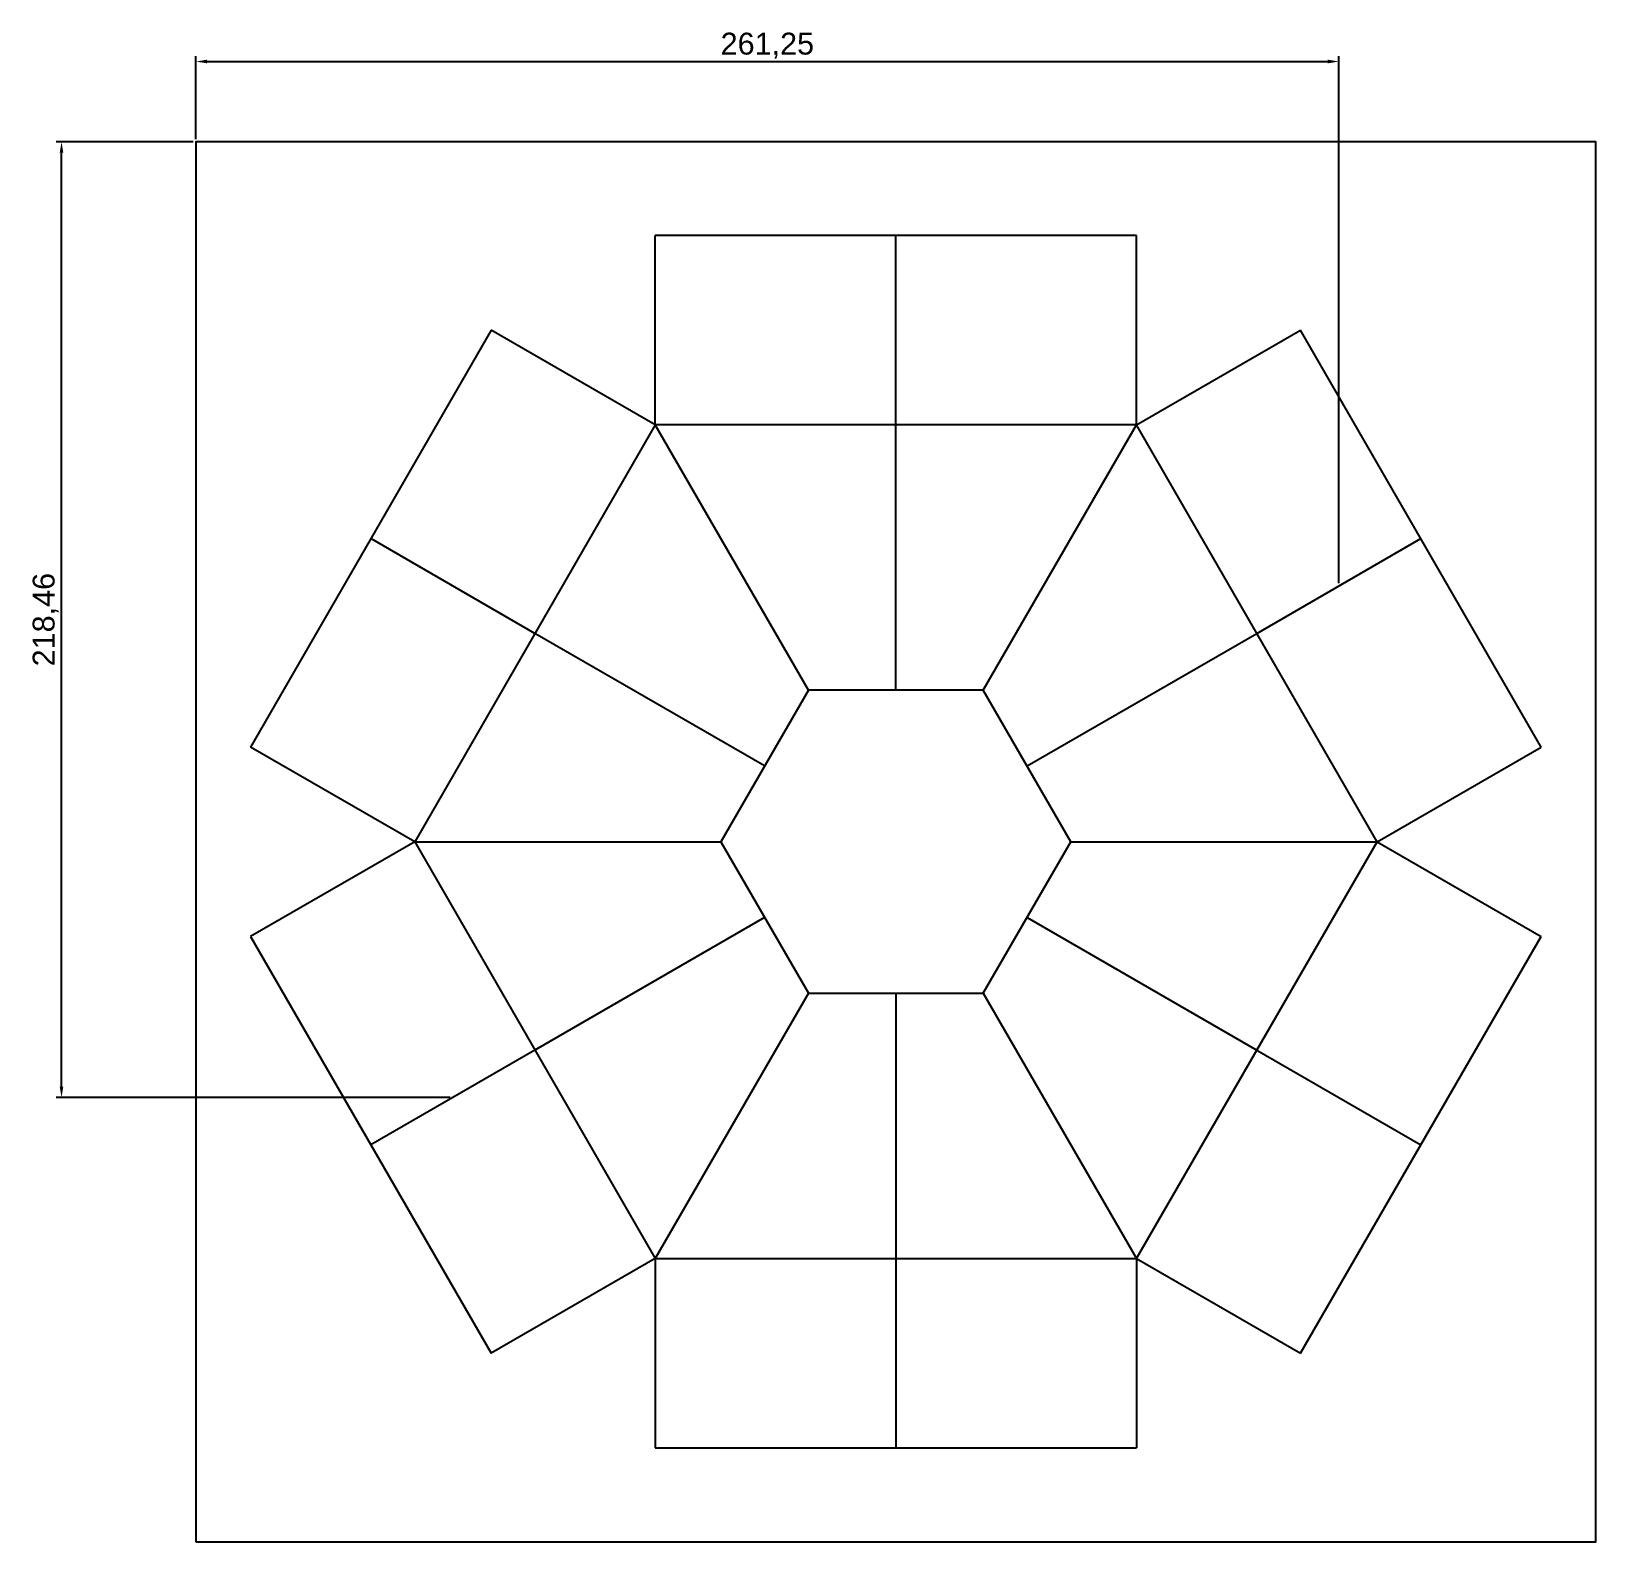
# Model space of a CAD drawing. Header units: millimetres. Extents: x 201 to 558, y 244 to 589.
import ezdxf

# ---------------------------------------------------------------- set-up
doc = ezdxf.new("R2010")
doc.units = ezdxf.units.MM
doc.styles.get("Standard").update_dxf_attribs({"font": 'arial.ttf'})
doc.dimstyles.new('ISO-25', dxfattribs={"dimtxt": 5, "dimasz": 2.5, "dimexe": 1.25, "dimexo": 0.625, "dimtad": 1, "dimtxsty": 'Standard', "dimcen": 2.5, "dimadec": 0, "dimazin": 0, "dimtfac": 1, "dimtmove": 0, "dimatfit": 3, "dimfxl": 1, "dimarcsym": 0})

# ---------------------------------------------------------------- blocks, each defined once
blk = doc.blocks.new('*D2')
at = {"color": 0, "lineweight": -2, "transparency": 16777216}
for p, q in [((237.71, 564.24), (206.35, 564.24)), ((207.6, 348.29), (207.6, 561.74)), ((296.46, 345.79), (206.35, 345.79))]:
    blk.add_line(p, q, dxfattribs=at)
at = {"color": 0, "transparency": 16777216}
for points in [[(207.18, 561.74), (208.01, 561.74), (207.6, 564.24)], [(207.18, 348.29), (208.01, 348.29), (207.6, 345.79)]]:
    blk.add_solid(points, dxfattribs=at)
at = {"layer": 'Defpoints', "color": 0, "transparency": 16777216}
for p in [(207.6, 564.24), (238.34, 564.24), (297.09, 345.79)]:
    blk.add_point(p, dxfattribs=at)
at = {"color": 0, "transparency": 16777216, "insert": (203.97, 455.01), "char_height": 5, "attachment_point": 5, "rotation": 90}
blk.add_mtext('218,46', dxfattribs=at)
blk = doc.blocks.new('*D4')
at = {"color": 0, "lineweight": -2, "transparency": 16777216}
for p, q in [((238.34, 564.87), (238.34, 583.83)), ((499.59, 463.32), (499.59, 583.83)), ((240.84, 582.58), (497.09, 582.58))]:
    blk.add_line(p, q, dxfattribs=at)
at = {"color": 0, "transparency": 16777216}
for points in [[(240.84, 583), (240.84, 582.17), (238.34, 582.58)], [(497.09, 583), (497.09, 582.17), (499.59, 582.58)]]:
    blk.add_solid(points, dxfattribs=at)
at = {"layer": 'Defpoints', "color": 0, "transparency": 16777216}
for p in [(499.59, 582.58), (238.34, 564.24), (499.59, 462.7)]:
    blk.add_point(p, dxfattribs=at)
at = {"color": 0, "transparency": 16777216, "insert": (368.96, 586.21), "char_height": 5, "attachment_point": 5}
blk.add_mtext('261,25', dxfattribs=at)

msp = doc.modelspace()

# ---------------------------------------------------------------- linework, layer by layer
for p, q in [((343.336, 499.506), (343.336, 542.807)), ((398.336, 499.506), (398.336, 542.807)), ((453.336, 499.506), (453.336, 542.807)), ((343.336, 499.506), (305.836, 521.156)), ((453.336, 499.506), (490.836, 521.156)), ((378.336, 438.884), (343.336, 499.506)), ((398.336, 438.884), (398.336, 499.506)), ((418.336, 438.884), (453.336, 499.506)), ((315.836, 451.874), (278.336, 473.525)), ((480.836, 451.874), (518.336, 473.525)), ((368.336, 421.563), (315.836, 451.874)), ((428.336, 421.563), (480.836, 451.874)), ((288.336, 404.243), (250.836, 425.893)), ((508.336, 404.243), (545.836, 425.893)), ((288.336, 404.243), (250.836, 382.592)), ((288.336, 404.243), (358.336, 404.243)), ((438.336, 404.243), (508.336, 404.243)), ((508.336, 404.243), (545.836, 382.592)), ((368.336, 386.922), (315.836, 356.611)), ((428.336, 386.922), (480.836, 356.611)), ((378.336, 369.602), (343.336, 308.98)), ((398.336, 369.602), (398.336, 308.98)), ((418.336, 369.602), (453.336, 308.98)), ((315.836, 356.611), (278.336, 334.961)), ((480.836, 356.611), (518.336, 334.961)), ((343.336, 308.98), (305.836, 287.329)), ((343.336, 308.98), (343.336, 265.679)), ((398.336, 308.98), (398.336, 265.679)), ((453.336, 308.98), (453.336, 265.679)), ((453.336, 308.98), (490.836, 287.329))]:
    msp.add_line(p, q)
for points in [[(238.336, 244.243), (558.336, 244.243), (558.336, 564.243), (238.336, 564.243)], [(343.336, 499.506), (288.336, 404.243), (343.336, 308.98), (453.336, 308.98), (508.336, 404.243), (453.336, 499.506)], [(378.336, 438.884), (358.336, 404.243), (378.336, 369.602), (418.336, 369.602), (438.336, 404.243), (418.336, 438.884)]]:
    msp.add_lwpolyline(points, close=True)
for points in [[(453.336, 542.807), (343.336, 542.807)], [(305.836, 521.156), (250.836, 425.893)], [(545.836, 425.893), (490.836, 521.156)], [(250.836, 382.592), (305.836, 287.329)], [(490.836, 287.329), (545.836, 382.592)], [(343.336, 265.679), (453.336, 265.679)]]:
    msp.add_lwpolyline(points)

# ---------------------------------------------------------------- dimensions: what is measured, and where the dimension line sits
dim = msp.add_linear_dim(base=(499.586, 582.583), p1=(238.336, 564.243), p2=(499.586, 462.7), dimstyle='ISO-25')
dim.commit()
dim.dimension.update_dxf_attribs({"geometry": '*D4', "text_midpoint": (368.961, 586.213)})
dim = msp.add_linear_dim(base=(207.597, 564.243), p1=(297.086, 345.786), p2=(238.336, 564.243), angle=90, dimstyle='ISO-25')
dim.commit()
dim.dimension.update_dxf_attribs({"geometry": '*D2', "text_midpoint": (203.967, 455.014)})

doc.saveas('drawing.dxf')
